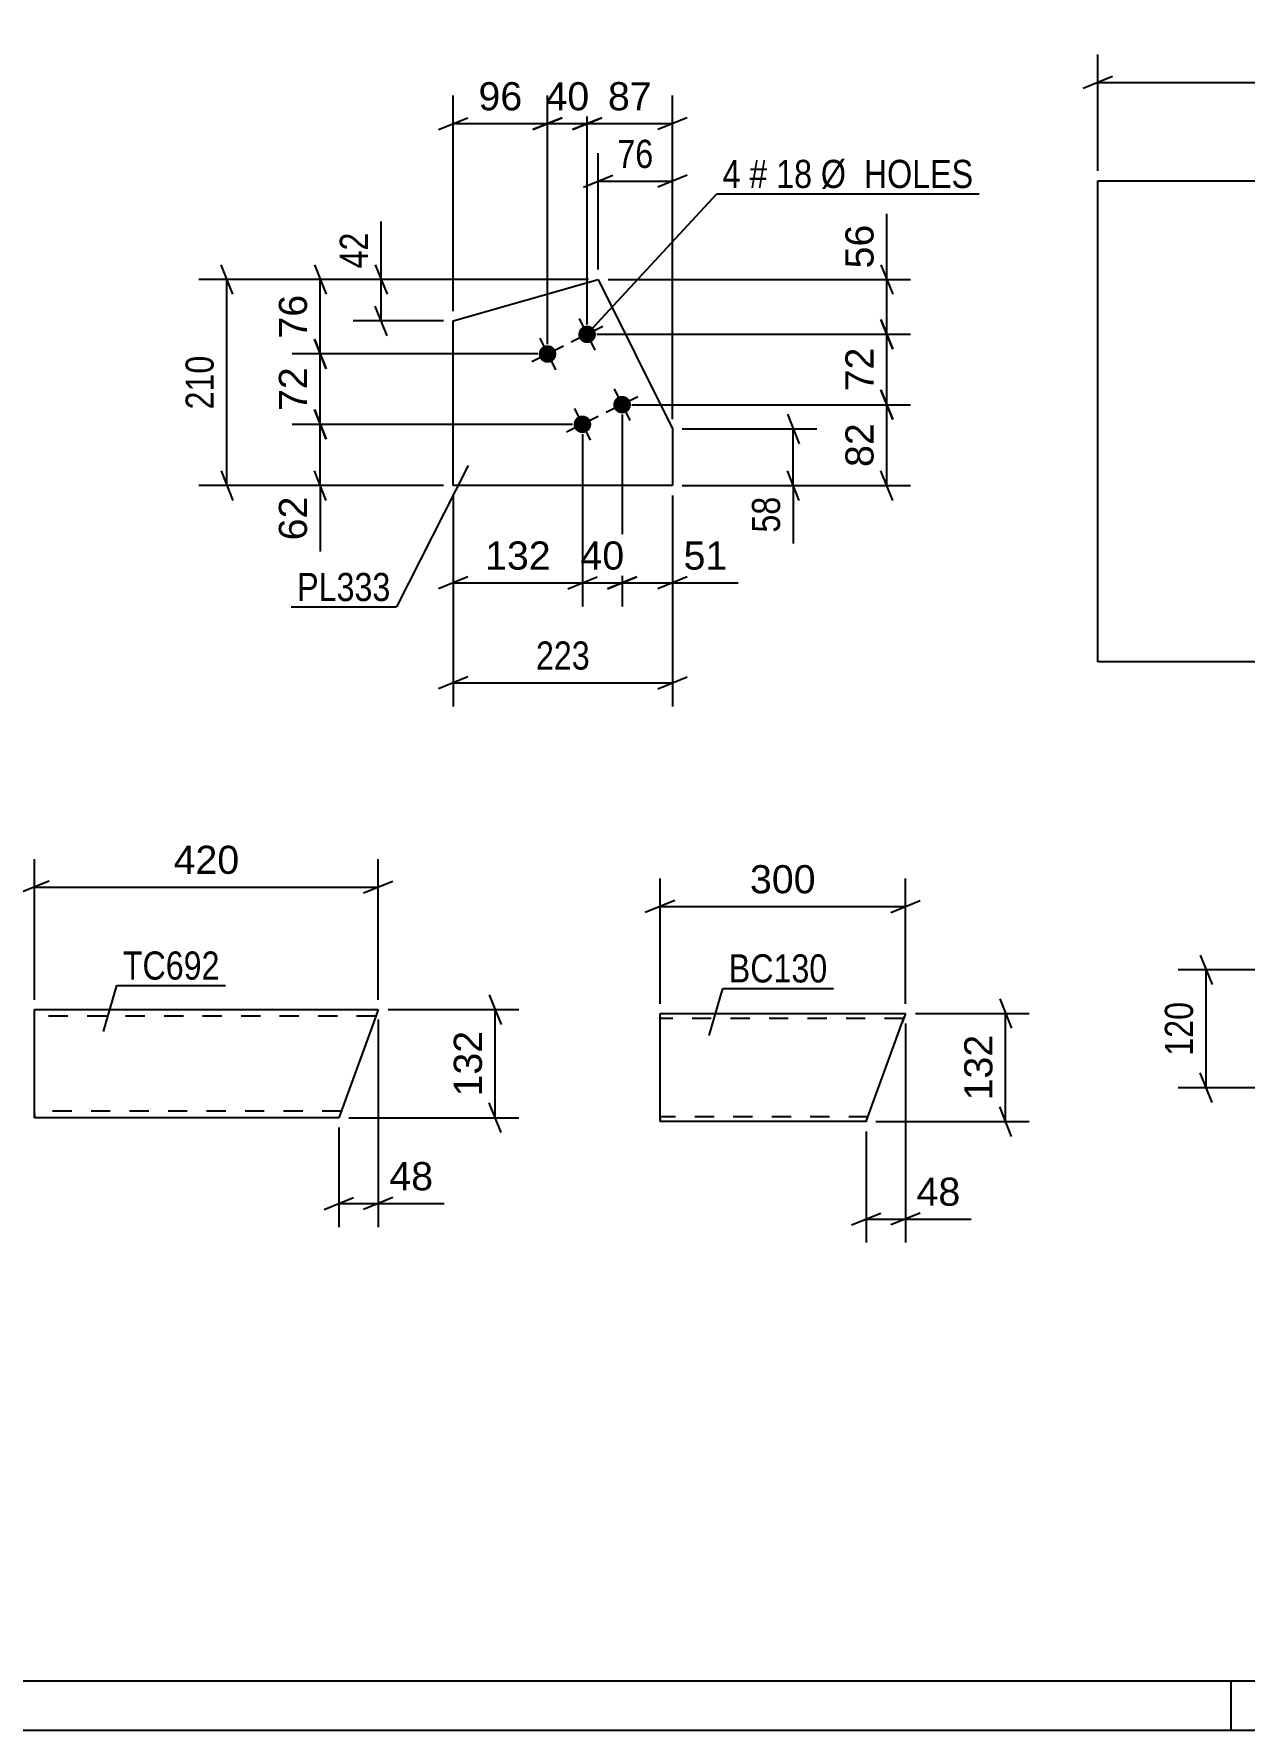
# Model space of a CAD drawing. Header units: millimetres. Extents: x 0 to 420, y 0 to 297.
# Drawn here: x 88.1 to 211.3, y 0 to 172.7 of the extents above; entities that cross this region are included whole.
import ezdxf

# ---------------------------------------------------------------- set-up
doc = ezdxf.new("R2010")
doc.units = ezdxf.units.MM
doc.linetypes.add('DXK_LINE_DOT2', pattern=[3.9198, 1.9599, -1.9599])
doc.styles.add('Arial', font='ARIAL.TTF', dxfattribs={"height": 0.2})
doc.styles.add('Arial Narrow', font='ARIALN.TTF', dxfattribs={"height": 0.2})

# ---------------------------------------------------------------- blocks, each defined once
blk = doc.blocks.new('Unknown-284928063-1134')
at = {"color": 5, "linetype": 'Continuous'}
for p, q in [((5, 5), (415, 5)), ((210, 0), (210, 5)), ((0, 0), (420, 0))]:
    blk.add_line(p, q, dxfattribs=at)
blk = doc.blocks.new('Part-284928063-7393 - 7392')
at = {"color": 2, "linetype": 'Continuous'}
for p, q in [((151.84, 62.03), (151.84, 72.96)), ((151.84, 72.96), (176.84, 72.96)), ((176.81, 72.88), (176.47, 71.96)), ((176.84, 72.96), (176.81, 72.88)), ((172.83, 61.96), (176.47, 71.96)), ((151.84, 61.96), (151.84, 62.03)), ((172.83, 61.96), (151.84, 61.96))]:
    blk.add_line(p, q, dxfattribs=at)
at = {"color": 7, "linetype": 'DXK_LINE_DOT2'}
for p, q in [((176.47, 71.96), (176.73, 72.66)), ((176.66, 72.46), (151.84, 72.46)), ((173.02, 62.46), (151.84, 62.46)), ((151.84, 62.25), (151.84, 61.96)), ((172.86, 62.03), (172.83, 61.96))]:
    blk.add_line(p, q, dxfattribs=at)
blk = doc.blocks.new('Part-284928063-5563 - 5562')
at = {"color": 2, "linetype": 'Continuous'}
for p, q in [((196.41, 108.77), (196.41, 157.77)), ((196.41, 157.77), (216.41, 157.77)), ((216.51, 157.77), (236.51, 157.77)), ((236.51, 157.77), (236.51, 108.77)), ((216.41, 108.77), (196.41, 108.77)), ((236.51, 108.77), (216.51, 108.77))]:
    blk.add_line(p, q, dxfattribs=at)
blk = doc.blocks.new('Part-284928063-5603 - 5602')
at = {"color": 2, "linetype": 'Continuous'}
for p, q in [((130.79, 143.49), (145.55, 147.72)), ((145.55, 147.72), (153.11, 132.49)), ((130.79, 126.72), (130.79, 143.49)), ((153.11, 132.49), (153.11, 126.72)), ((153.11, 126.72), (130.79, 126.72))]:
    blk.add_line(p, q, dxfattribs=at)
blk = doc.blocks.new('Bolt-284928063-5604 - 5602')
at = {"linetype": 'Continuous'}
for points in [[(144.82, 141.32, -1), (144.02, 142.93, -1)], [(140.79, 139.32, -1), (139.99, 140.93, -1)], [(148.38, 134.16, -1), (147.58, 135.77, -1)], [(144.34, 132.16, -1), (143.54, 133.77, -1)]]:
    blk.add_hatch(color=1, dxfattribs=at).paths.add_polyline_path(points)
at = {"color": 1, "linetype": 'Continuous'}
for p, q in [((143.62, 143.74), (145.22, 140.52)), ((139.59, 141.74), (141.19, 138.52)), ((146.03, 142.93), (142.81, 141.33)), ((142, 140.93), (138.78, 139.33)), ((147.18, 136.57), (148.78, 133.35)), ((149.59, 135.76), (146.36, 134.16)), ((145.56, 133.76), (142.33, 132.16)), ((143.14, 134.57), (144.74, 131.35))]:
    blk.add_line(p, q, dxfattribs=at)
blk = doc.blocks.new('Part-284928063-7377 - 7376')
at = {"color": 2, "linetype": 'Continuous'}
for p, q in [((88.15, 62.36), (88.15, 73.36)), ((88.15, 73.36), (123.15, 73.36)), ((123.15, 73.36), (122.67, 72.03)), ((122.67, 72.03), (119.15, 62.36)), ((119.15, 62.36), (88.15, 62.36))]:
    blk.add_line(p, q, dxfattribs=at)
at = {"color": 7, "linetype": 'DXK_LINE_DOT2'}
for p, q in [((122.91, 72.69), (88.15, 72.69)), ((123.12, 73.26), (122.67, 72.03)), ((119.39, 63.03), (88.15, 63.03)), ((88.15, 62.75), (88.15, 62.36))]:
    blk.add_line(p, q, dxfattribs=at)
blk = doc.blocks.new('StraightDimension-284928063-7471 - 7392')
at = {"color": 7, "linetype": 'Continuous'}
for p, q in [((176.84, 71.96), (176.84, 49.64)), ((172.83, 60.96), (172.83, 49.64)), ((171.33, 51.44), (174.33, 52.64)), ((172.83, 52.04), (176.84, 52.04)), ((178.34, 52.64), (175.34, 51.44))]:
    blk.add_line(p, q, dxfattribs=at)
at = {"color": 0}
blk.add_wipeout([(183.01, 52.79), (183.01, 56.99), (177.36, 56.99), (177.36, 52.79)], dxfattribs=at)
at = {"color": 7, "linetype": 'Continuous'}
blk.add_line((176.84, 52.04), (183.53, 52.04), dxfattribs=at)
blk.add_line((176.84, 52.04), (183.53, 52.04), dxfattribs=at)
at = {"color": 3, "style": 'Arial'}
blk.add_text('48', height=2.865, dxfattribs=at).set_placement((177.96, 53.39))
blk = doc.blocks.new('StraightDimension-284928063-7453 - 7392')
at = {"color": 7, "linetype": 'Continuous'}
for p, q in [((151.84, 73.96), (151.84, 86.71)), ((176.84, 73.96), (176.84, 86.71)), ((153.34, 84.46), (150.34, 83.26)), ((151.84, 83.86), (176.84, 83.86)), ((175.34, 83.26), (178.34, 84.46))]:
    blk.add_line(p, q, dxfattribs=at)
at = {"color": 0}
blk.add_wipeout([(168.27, 84.61), (168.27, 88.81), (160.4, 88.81), (160.4, 84.61)], dxfattribs=at)
at = {"color": 3, "style": 'Arial'}
blk.add_text('300', height=2.865, dxfattribs=at).set_placement((161, 85.21))
blk = doc.blocks.new('StraightDimension-284928063-7486 - 7392')
at = {"color": 7, "linetype": 'Continuous'}
for p, q in [((186.43, 74.46), (187.63, 71.46)), ((177.84, 72.96), (189.43, 72.96)), ((187.03, 61.96), (187.03, 72.96)), ((187.63, 60.46), (186.43, 63.46)), ((173.83, 61.96), (189.43, 61.96))]:
    blk.add_line(p, q, dxfattribs=at)
at = {"color": 0}
blk.add_wipeout([(186.28, 71.39), (182.08, 71.39), (182.08, 63.52), (186.28, 63.52)], dxfattribs=at)
at = {"color": 3, "style": 'Arial'}
blk.add_text('132', height=2.865, rotation=90.0002, dxfattribs=at).set_placement((185.68, 64.12))
blk = doc.blocks.new('StraightDimension-284928063-5844 - 5562')
at = {"color": 7, "linetype": 'Continuous'}
for p, q in [((196.41, 158.77), (196.41, 170.62)), ((236.51, 158.77), (236.51, 170.62)), ((197.91, 168.37), (194.91, 167.17)), ((196.41, 167.77), (236.51, 167.77)), ((235.01, 167.17), (238.01, 168.37))]:
    blk.add_line(p, q, dxfattribs=at)
at = {"color": 0}
blk.add_wipeout([(219.81, 168.52), (219.81, 172.72), (213.12, 172.72), (213.12, 168.52)], dxfattribs=at)
at = {"color": 3, "style": 'Arial Narrow'}
blk.add_text('490', height=2.863, dxfattribs=at).set_placement((213.72, 169.12))
blk = doc.blocks.new('StraightDimension-284928063-5856 - 5577')
at = {"color": 7, "linetype": 'Continuous'}
for p, q in [((206.85, 78.91), (208.05, 75.91)), ((216.45, 77.41), (204.6, 77.41)), ((207.45, 65.41), (207.45, 77.41)), ((208.05, 63.91), (206.85, 66.91)), ((216.45, 65.41), (204.6, 65.41))]:
    blk.add_line(p, q, dxfattribs=at)
at = {"color": 0}
blk.add_wipeout([(206.7, 74.75), (202.5, 74.75), (202.5, 68.07), (206.7, 68.07)], dxfattribs=at)
at = {"color": 3, "style": 'Arial Narrow'}
blk.add_text('120', height=2.863, rotation=90.0002, dxfattribs=at).set_placement((206.1, 68.67))
blk = doc.blocks.new('StraightDimension-284928063-5942 - 5602')
at = {"color": 7, "linetype": 'Continuous'}
for p, q in [((164.81, 133.99), (166.01, 130.99)), ((154.11, 132.49), (167.81, 132.49)), ((165.41, 126.72), (165.41, 132.49)), ((166.01, 125.22), (164.81, 128.22)), ((154.11, 126.72), (167.81, 126.72))]:
    blk.add_line(p, q, dxfattribs=at)
at = {"color": 0}
blk.add_wipeout([(164.66, 126.2), (160.46, 126.2), (160.46, 121.34), (164.66, 121.34)], dxfattribs=at)
at = {"color": 7, "linetype": 'Continuous'}
blk.add_line((165.41, 126.72), (165.41, 120.82), dxfattribs=at)
blk.add_line((165.41, 126.72), (165.41, 120.82), dxfattribs=at)
at = {"color": 3, "style": 'Arial Narrow'}
blk.add_text('58', height=2.863, rotation=90.0002, dxfattribs=at).set_placement((164.06, 121.94))
blk = doc.blocks.new('StraightDimension-284928063-5934 - 5602')
at = {"color": 7, "linetype": 'Continuous'}
for p, q in [((130.79, 125.72), (130.79, 104.24)), ((153.11, 125.72), (153.11, 104.24)), ((132.29, 107.24), (129.29, 106.04)), ((151.61, 106.04), (154.61, 107.24)), ((130.79, 106.64), (153.11, 106.64))]:
    blk.add_line(p, q, dxfattribs=at)
at = {"color": 0}
blk.add_wipeout([(145.29, 107.39), (145.29, 111.59), (138.61, 111.59), (138.61, 107.39)], dxfattribs=at)
at = {"color": 3, "style": 'Arial Narrow'}
blk.add_text('223', height=2.863, dxfattribs=at).set_placement((139.21, 107.99))
blk = doc.blocks.new('StraightDimension-284928063-5928 - 5602')
at = {"color": 7, "linetype": 'Continuous'}
for p, q in [((145.55, 148.72), (145.55, 160.57)), ((153.11, 133.49), (153.11, 160.57)), ((144.05, 157.12), (147.05, 158.32)), ((145.55, 157.72), (153.11, 157.72)), ((154.61, 158.32), (151.61, 157.12))]:
    blk.add_line(p, q, dxfattribs=at)
at = {"color": 0}
blk.add_wipeout([(151.76, 158.47), (151.76, 162.67), (146.9, 162.67), (146.9, 158.47)], dxfattribs=at)
at = {"color": 3, "style": 'Arial Narrow'}
blk.add_text('76', height=2.863, dxfattribs=at).set_placement((147.5, 159.07))
blk = doc.blocks.new('StraightDimension-284928063-5938 - 5602')
at = {"color": 7, "linetype": 'Continuous'}
for p, q in [((122.85, 149.22), (124.05, 146.22)), ((144.55, 147.72), (120.6, 147.72)), ((123.45, 143.49), (123.45, 147.72)), ((129.79, 143.49), (120.6, 143.49)), ((124.05, 141.99), (122.85, 144.99))]:
    blk.add_line(p, q, dxfattribs=at)
at = {"color": 0}
blk.add_wipeout([(122.7, 153.1), (118.5, 153.1), (118.5, 148.24), (122.7, 148.24)], dxfattribs=at)
at = {"color": 7, "linetype": 'Continuous'}
blk.add_line((123.45, 147.72), (123.45, 153.62), dxfattribs=at)
blk.add_line((123.45, 147.72), (123.45, 153.62), dxfattribs=at)
at = {"color": 3, "style": 'Arial Narrow'}
blk.add_text('42', height=2.863, rotation=90.0002, dxfattribs=at).set_placement((122.1, 148.84))
blk = doc.blocks.new('StraightDimension-284928063-5986 - 5602')
at = {"color": 7, "linetype": 'Continuous'}
for p, q in [((108.35, 146.22), (107.15, 149.22)), ((144.55, 147.72), (104.9, 147.72)), ((107.75, 126.72), (107.75, 147.72)), ((107.15, 128.22), (108.35, 125.22)), ((129.79, 126.72), (104.9, 126.72))]:
    blk.add_line(p, q, dxfattribs=at)
at = {"color": 0}
blk.add_wipeout([(107, 140.56), (102.8, 140.56), (102.8, 133.88), (107, 133.88)], dxfattribs=at)
at = {"color": 3, "style": 'Arial Narrow'}
blk.add_text('210', height=2.863, rotation=90.0002, dxfattribs=at).set_placement((106.4, 134.48))
blk = doc.blocks.new('StraightDimension-284928063-7252 - 5602')
at = {"color": 7, "linetype": 'Continuous'}
for p, q in [((116.65, 149.22), (117.85, 146.22)), ((144.55, 147.72), (114.4, 147.72)), ((117.25, 140.13), (117.25, 147.72)), ((139.39, 140.13), (114.4, 140.13)), ((117.85, 138.63), (116.65, 141.63))]:
    blk.add_line(p, q, dxfattribs=at)
at = {"color": 0}
blk.add_wipeout([(116.5, 146.75), (112.3, 146.75), (112.3, 141.1), (116.5, 141.1)], dxfattribs=at)
at = {"color": 3, "style": 'Arial'}
blk.add_text('76', height=2.865, rotation=90.0002, dxfattribs=at).set_placement((115.9, 141.7))
blk = doc.blocks.new('StraightDimension-284928063-7253 - 5602')
at = {"color": 7, "linetype": 'Continuous'}
for p, q in [((139.39, 140.13), (114.4, 140.13)), ((116.65, 141.63), (117.85, 138.63)), ((117.25, 132.96), (117.25, 140.13)), ((117.85, 131.46), (116.65, 134.46)), ((142.94, 132.96), (114.4, 132.96))]:
    blk.add_line(p, q, dxfattribs=at)
at = {"color": 0}
blk.add_wipeout([(116.5, 139.37), (112.3, 139.37), (112.3, 133.72), (116.5, 133.72)], dxfattribs=at)
at = {"color": 3, "style": 'Arial'}
blk.add_text('72', height=2.865, rotation=90.0002, dxfattribs=at).set_placement((115.9, 134.32))
blk = doc.blocks.new('StraightDimension-284928063-7254 - 5602')
at = {"color": 7, "linetype": 'Continuous'}
for p, q in [((116.65, 134.46), (117.85, 131.46)), ((142.94, 132.96), (114.4, 132.96)), ((117.25, 126.72), (117.25, 132.96)), ((117.85, 125.22), (116.65, 128.22)), ((129.79, 126.72), (114.4, 126.72))]:
    blk.add_line(p, q, dxfattribs=at)
at = {"color": 0}
blk.add_wipeout([(116.5, 126.2), (112.3, 126.2), (112.3, 120.55), (116.5, 120.55)], dxfattribs=at)
at = {"color": 7, "linetype": 'Continuous'}
blk.add_line((117.25, 126.72), (117.25, 120.02), dxfattribs=at)
blk.add_line((117.25, 126.72), (117.25, 120.02), dxfattribs=at)
at = {"color": 3, "style": 'Arial'}
blk.add_text('62', height=2.865, rotation=90.0002, dxfattribs=at).set_placement((115.9, 121.15))
blk = doc.blocks.new('StraightDimension-284928063-7276 - 5602')
at = {"color": 7, "linetype": 'Continuous'}
for p, q in [((144.42, 143.13), (144.42, 166.44)), ((153.11, 133.49), (153.11, 166.44)), ((142.92, 162.99), (145.92, 164.19)), ((154.61, 164.19), (151.61, 162.99)), ((144.42, 163.59), (153.11, 163.59))]:
    blk.add_line(p, q, dxfattribs=at)
at = {"color": 0}
blk.add_wipeout([(151.59, 164.34), (151.59, 168.54), (145.94, 168.54), (145.94, 164.34)], dxfattribs=at)
at = {"color": 3, "style": 'Arial'}
blk.add_text('87', height=2.865, dxfattribs=at).set_placement((146.54, 164.94))
blk = doc.blocks.new('StraightDimension-284928063-7277 - 5602')
at = {"color": 7, "linetype": 'Continuous'}
for p, q in [((140.39, 141.13), (140.39, 166.44)), ((144.42, 143.13), (144.42, 166.44)), ((138.89, 162.99), (141.89, 164.19)), ((145.92, 164.19), (142.92, 162.99)), ((140.39, 163.59), (144.42, 163.59))]:
    blk.add_line(p, q, dxfattribs=at)
at = {"color": 0}
blk.add_wipeout([(145.23, 164.34), (145.23, 168.54), (139.58, 168.54), (139.58, 164.34)], dxfattribs=at)
at = {"color": 3, "style": 'Arial'}
blk.add_text('40', height=2.865, dxfattribs=at).set_placement((140.18, 164.94))
blk = doc.blocks.new('StraightDimension-284928063-7278 - 5602')
at = {"color": 7, "linetype": 'Continuous'}
for p, q in [((130.79, 144.49), (130.79, 166.44)), ((140.39, 141.13), (140.39, 166.44)), ((129.29, 162.99), (132.29, 164.19)), ((141.89, 164.19), (138.89, 162.99)), ((130.79, 163.59), (140.39, 163.59))]:
    blk.add_line(p, q, dxfattribs=at)
at = {"color": 0}
blk.add_wipeout([(138.41, 164.34), (138.41, 168.54), (132.76, 168.54), (132.76, 164.34)], dxfattribs=at)
at = {"color": 3, "style": 'Arial'}
blk.add_text('96', height=2.865, dxfattribs=at).set_placement((133.36, 164.94))
blk = doc.blocks.new('StraightDimension-284928063-7307 - 5602')
at = {"color": 7, "linetype": 'Continuous'}
for p, q in [((174.33, 149.22), (175.53, 146.22)), ((146.55, 147.72), (177.33, 147.72)), ((174.93, 142.13), (174.93, 147.72)), ((175.53, 140.63), (174.33, 143.63)), ((145.42, 142.13), (177.33, 142.13))]:
    blk.add_line(p, q, dxfattribs=at)
at = {"color": 0}
blk.add_wipeout([(174.18, 153.89), (169.98, 153.89), (169.98, 148.24), (174.18, 148.24)], dxfattribs=at)
at = {"color": 7, "linetype": 'Continuous'}
blk.add_line((174.93, 147.72), (174.93, 154.41), dxfattribs=at)
blk.add_line((174.93, 147.72), (174.93, 154.41), dxfattribs=at)
at = {"color": 3, "style": 'Arial'}
blk.add_text('56', height=2.865, rotation=90.0002, dxfattribs=at).set_placement((173.58, 148.84))
blk = doc.blocks.new('StraightDimension-284928063-7308 - 5602')
at = {"color": 7, "linetype": 'Continuous'}
for p, q in [((174.33, 143.63), (175.53, 140.63)), ((145.42, 142.13), (177.33, 142.13)), ((174.93, 134.96), (174.93, 142.13)), ((175.53, 133.46), (174.33, 136.46)), ((148.98, 134.96), (177.33, 134.96))]:
    blk.add_line(p, q, dxfattribs=at)
at = {"color": 0}
blk.add_wipeout([(174.18, 141.37), (169.98, 141.37), (169.98, 135.72), (174.18, 135.72)], dxfattribs=at)
at = {"color": 3, "style": 'Arial'}
blk.add_text('72', height=2.865, rotation=90.0002, dxfattribs=at).set_placement((173.58, 136.32))
blk = doc.blocks.new('StraightDimension-284928063-7309 - 5602')
at = {"color": 7, "linetype": 'Continuous'}
for p, q in [((174.33, 136.46), (175.53, 133.46)), ((148.98, 134.96), (177.33, 134.96)), ((174.93, 126.72), (174.93, 134.96)), ((175.53, 125.22), (174.33, 128.22)), ((154.11, 126.72), (177.33, 126.72))]:
    blk.add_line(p, q, dxfattribs=at)
at = {"color": 0}
blk.add_wipeout([(174.18, 133.67), (169.98, 133.67), (169.98, 128.02), (174.18, 128.02)], dxfattribs=at)
at = {"color": 3, "style": 'Arial'}
blk.add_text('82', height=2.865, rotation=90.0002, dxfattribs=at).set_placement((173.58, 128.62))
blk = doc.blocks.new('StraightDimension-284928063-7333 - 5602')
at = {"color": 7, "linetype": 'Continuous'}
for p, q in [((147.98, 133.96), (147.98, 114.42)), ((153.11, 125.72), (153.11, 114.42)), ((146.48, 116.22), (149.48, 117.42)), ((147.98, 116.82), (153.11, 116.82)), ((154.61, 117.42), (151.61, 116.22))]:
    blk.add_line(p, q, dxfattribs=at)
at = {"color": 0}
blk.add_wipeout([(159.28, 117.57), (159.28, 121.77), (153.64, 121.77), (153.64, 117.57)], dxfattribs=at)
at = {"color": 7, "linetype": 'Continuous'}
blk.add_line((153.11, 116.82), (159.81, 116.82), dxfattribs=at)
blk.add_line((153.11, 116.82), (159.81, 116.82), dxfattribs=at)
at = {"color": 3, "style": 'Arial'}
blk.add_text('51', height=2.865, dxfattribs=at).set_placement((154.24, 118.17))
blk = doc.blocks.new('StraightDimension-284928063-7334 - 5602')
at = {"color": 7, "linetype": 'Continuous'}
for p, q in [((147.98, 133.96), (147.98, 114.42)), ((143.94, 131.96), (143.94, 114.42)), ((142.44, 116.22), (145.44, 117.42)), ((143.94, 116.82), (147.98, 116.82)), ((149.48, 117.42), (146.48, 116.22))]:
    blk.add_line(p, q, dxfattribs=at)
at = {"color": 0}
blk.add_wipeout([(148.78, 117.57), (148.78, 121.77), (143.14, 121.77), (143.14, 117.57)], dxfattribs=at)
at = {"color": 3, "style": 'Arial'}
blk.add_text('40', height=2.865, dxfattribs=at).set_placement((143.74, 118.17))
blk = doc.blocks.new('StraightDimension-284928063-7335 - 5602')
at = {"color": 7, "linetype": 'Continuous'}
for p, q in [((143.94, 131.96), (143.94, 114.42)), ((130.79, 125.72), (130.79, 114.42)), ((132.29, 117.42), (129.29, 116.22)), ((130.79, 116.82), (143.94, 116.82)), ((142.44, 116.22), (145.44, 117.42))]:
    blk.add_line(p, q, dxfattribs=at)
at = {"color": 0}
blk.add_wipeout([(141.3, 117.57), (141.3, 121.77), (133.43, 121.77), (133.43, 117.57)], dxfattribs=at)
at = {"color": 3, "style": 'Arial'}
blk.add_text('132', height=2.865, dxfattribs=at).set_placement((134.03, 118.17))
blk = doc.blocks.new('StraightDimension-284928063-7431 - 7376')
at = {"color": 7, "linetype": 'Continuous'}
for p, q in [((134.46, 74.86), (135.66, 71.86)), ((124.15, 73.36), (137.46, 73.36)), ((135.06, 62.36), (135.06, 73.36)), ((120.15, 62.36), (137.46, 62.36)), ((135.66, 60.86), (134.46, 63.86))]:
    blk.add_line(p, q, dxfattribs=at)
at = {"color": 0}
blk.add_wipeout([(134.31, 71.8), (130.11, 71.8), (130.11, 63.92), (134.31, 63.92)], dxfattribs=at)
at = {"color": 3, "style": 'Arial'}
blk.add_text('132', height=2.865, rotation=90.0002, dxfattribs=at).set_placement((133.71, 64.52))
blk = doc.blocks.new('StraightDimension-284928063-7416 - 7376')
at = {"color": 7, "linetype": 'Continuous'}
for p, q in [((123.15, 72.36), (123.15, 51.22)), ((119.15, 61.36), (119.15, 51.22)), ((117.65, 53.02), (120.65, 54.22)), ((119.15, 53.62), (123.15, 53.62)), ((124.65, 54.22), (121.65, 53.02))]:
    blk.add_line(p, q, dxfattribs=at)
at = {"color": 0}
blk.add_wipeout([(129.33, 54.37), (129.33, 58.57), (123.68, 58.57), (123.68, 54.37)], dxfattribs=at)
at = {"color": 7, "linetype": 'Continuous'}
blk.add_line((123.15, 53.62), (129.85, 53.62), dxfattribs=at)
blk.add_line((123.15, 53.62), (129.85, 53.62), dxfattribs=at)
at = {"color": 3, "style": 'Arial'}
blk.add_text('48', height=2.865, dxfattribs=at).set_placement((124.28, 54.97))
blk = doc.blocks.new('StraightDimension-284928063-7405 - 7376')
at = {"color": 7, "linetype": 'Continuous'}
for p, q in [((88.15, 74.36), (88.15, 88.69)), ((123.15, 74.36), (123.15, 88.69)), ((89.65, 86.44), (86.65, 85.24)), ((121.65, 85.24), (124.65, 86.44)), ((88.15, 85.84), (123.15, 85.84))]:
    blk.add_line(p, q, dxfattribs=at)
at = {"color": 0}
blk.add_wipeout([(109.59, 86.59), (109.59, 90.79), (101.72, 90.79), (101.72, 86.59)], dxfattribs=at)
at = {"color": 3, "style": 'Arial'}
blk.add_text('420', height=2.865, dxfattribs=at).set_placement((102.32, 87.19))
blk = doc.blocks.new('Mark-284928063-7539 - 7392')
at = {"color": 0}
blk.add_wipeout([(168.89, 76.13), (168.89, 79.13), (158.84, 79.13), (158.84, 76.13)], dxfattribs=at)
blk.add_wipeout([(168.89, 76.13), (168.89, 79.13), (158.84, 79.13), (158.84, 76.13)], dxfattribs=at)
at = {"color": 30, "linetype": 'Continuous'}
for p, q in [((156.86, 70.73), (158.24, 75.53)), ((158.24, 75.53), (169.49, 75.53))]:
    blk.add_line(p, q, dxfattribs=at)
at = {"color": 3, "style": 'Arial Narrow'}
blk.add_text('BC130', height=2.863, dxfattribs=at).set_placement((158.84, 76.13))
blk = doc.blocks.new('Mark-284928063-6036 - 5602')
at = {"color": 0}
blk.add_wipeout([(124.41, 114.97), (124.41, 117.97), (114.9, 117.97), (114.9, 114.97)], dxfattribs=at)
blk.add_wipeout([(124.41, 114.97), (124.41, 117.97), (114.9, 117.97), (114.9, 114.97)], dxfattribs=at)
at = {"color": 30, "linetype": 'Continuous'}
for p in [(132.31, 128.78), (114.3, 114.37)]:
    blk.add_line(p, (125.01, 114.37), dxfattribs=at)
at = {"color": 3, "style": 'Arial Narrow'}
blk.add_text('PL333', height=2.863, dxfattribs=at).set_placement((114.9, 114.97))
blk = doc.blocks.new('Mark-284928063-6039 - 5602')
at = {"color": 0}
for points in [[(160.04, 157.03), (160.04, 160.03), (158.21, 160.03), (158.21, 157.03)], [(162.77, 157.03), (162.77, 160.03), (160.94, 160.03), (160.94, 157.03)], [(167.32, 157.03), (167.32, 160.03), (163.67, 160.03), (163.67, 157.03)], [(183.75, 157.03), (183.75, 160.03), (168.22, 160.03), (168.22, 157.03)]]:
    blk.add_wipeout(points, dxfattribs=at)
for points in [[(160.04, 157.03), (160.04, 160.03), (158.21, 160.03), (158.21, 157.03)], [(162.77, 157.03), (162.77, 160.03), (160.94, 160.03), (160.94, 157.03)], [(167.32, 157.03), (167.32, 160.03), (163.67, 160.03), (163.67, 157.03)], [(183.75, 157.03), (183.75, 160.03), (168.22, 160.03), (168.22, 157.03)]]:
    blk.add_wipeout(points, dxfattribs=at)
at = {"color": 7, "linetype": 'Continuous'}
for p, q in [((144.64, 142.37), (157.61, 156.43)), ((157.61, 156.43), (184.35, 156.43))]:
    blk.add_line(p, q, dxfattribs=at)
at = {"color": 3, "style": 'Arial Narrow'}
for s, height, p in [('4', 2.86, (158.21, 157.03)), ('#', 2.86, (160.94, 157.03)), ('18', 2.863, (163.67, 157.03)), ('Ø  HOLES', 2.863, (168.22, 157.03))]:
    blk.add_text(s, height=height, dxfattribs=at).set_placement(p)
blk = doc.blocks.new('Mark-284928063-7545 - 7376')
at = {"color": 0}
blk.add_wipeout([(107.02, 76.42), (107.02, 79.42), (97.15, 79.42), (97.15, 76.42)], dxfattribs=at)
blk.add_wipeout([(107.02, 76.42), (107.02, 79.42), (97.15, 79.42), (97.15, 76.42)], dxfattribs=at)
at = {"color": 30, "linetype": 'Continuous'}
for p, q in [((95.18, 71.14), (96.55, 75.82)), ((96.55, 75.82), (107.62, 75.82))]:
    blk.add_line(p, q, dxfattribs=at)
at = {"color": 3, "style": 'Arial Narrow'}
blk.add_text('TC692', height=2.863, dxfattribs=at).set_placement((97.15, 76.42))

msp = doc.modelspace()

# ---------------------------------------------------------------- block references
for name in ['Unknown-284928063-1134', 'Part-284928063-5563 - 5562', 'Part-284928063-5603 - 5602', 'Bolt-284928063-5604 - 5602', 'Part-284928063-7377 - 7376', 'Part-284928063-7393 - 7392']:
    msp.add_blockref(name, (0, 0))

# ---------------------------------------------------------------- next in the draw order: block references
for name in ['StraightDimension-284928063-5844 - 5562', 'StraightDimension-284928063-5942 - 5602', 'StraightDimension-284928063-7453 - 7392', 'StraightDimension-284928063-5856 - 5577', 'StraightDimension-284928063-7431 - 7376', 'StraightDimension-284928063-7471 - 7392']:
    msp.add_blockref(name, (0, 0))

# ---------------------------------------------------------------- next in the draw order: block references
for name in ['StraightDimension-284928063-5928 - 5602', 'StraightDimension-284928063-5934 - 5602', 'StraightDimension-284928063-7405 - 7376', 'Mark-284928063-7539 - 7392', 'StraightDimension-284928063-7486 - 7392', 'StraightDimension-284928063-7416 - 7376']:
    msp.add_blockref(name, (0, 0))

# ---------------------------------------------------------------- next in the draw order: block references
for name in ['StraightDimension-284928063-5938 - 5602', 'Mark-284928063-7545 - 7376']:
    msp.add_blockref(name, (0, 0))

# ---------------------------------------------------------------- next in the draw order: block references
msp.add_blockref('StraightDimension-284928063-5986 - 5602', (0, 0))

# ---------------------------------------------------------------- next in the draw order: block references
msp.add_blockref('StraightDimension-284928063-7252 - 5602', (0, 0))

# ---------------------------------------------------------------- next in the draw order: block references
msp.add_blockref('StraightDimension-284928063-7253 - 5602', (0, 0))

# ---------------------------------------------------------------- next in the draw order: block references
msp.add_blockref('StraightDimension-284928063-7254 - 5602', (0, 0))

# ---------------------------------------------------------------- next in the draw order: block references
msp.add_blockref('StraightDimension-284928063-7276 - 5602', (0, 0))

# ---------------------------------------------------------------- next in the draw order: block references
msp.add_blockref('StraightDimension-284928063-7277 - 5602', (0, 0))

# ---------------------------------------------------------------- next in the draw order: block references
for name in ['StraightDimension-284928063-7278 - 5602', 'StraightDimension-284928063-7307 - 5602']:
    msp.add_blockref(name, (0, 0))

# ---------------------------------------------------------------- next in the draw order: block references
msp.add_blockref('StraightDimension-284928063-7308 - 5602', (0, 0))

# ---------------------------------------------------------------- next in the draw order: block references
for name in ['Mark-284928063-6039 - 5602', 'StraightDimension-284928063-7309 - 5602']:
    msp.add_blockref(name, (0, 0))

# ---------------------------------------------------------------- next in the draw order: block references
msp.add_blockref('StraightDimension-284928063-7333 - 5602', (0, 0))

# ---------------------------------------------------------------- next in the draw order: block references
msp.add_blockref('StraightDimension-284928063-7334 - 5602', (0, 0))

# ---------------------------------------------------------------- next in the draw order: block references
msp.add_blockref('StraightDimension-284928063-7335 - 5602', (0, 0))

# ---------------------------------------------------------------- next in the draw order: block references
msp.add_blockref('Mark-284928063-6036 - 5602', (0, 0))

doc.saveas('drawing.dxf')
